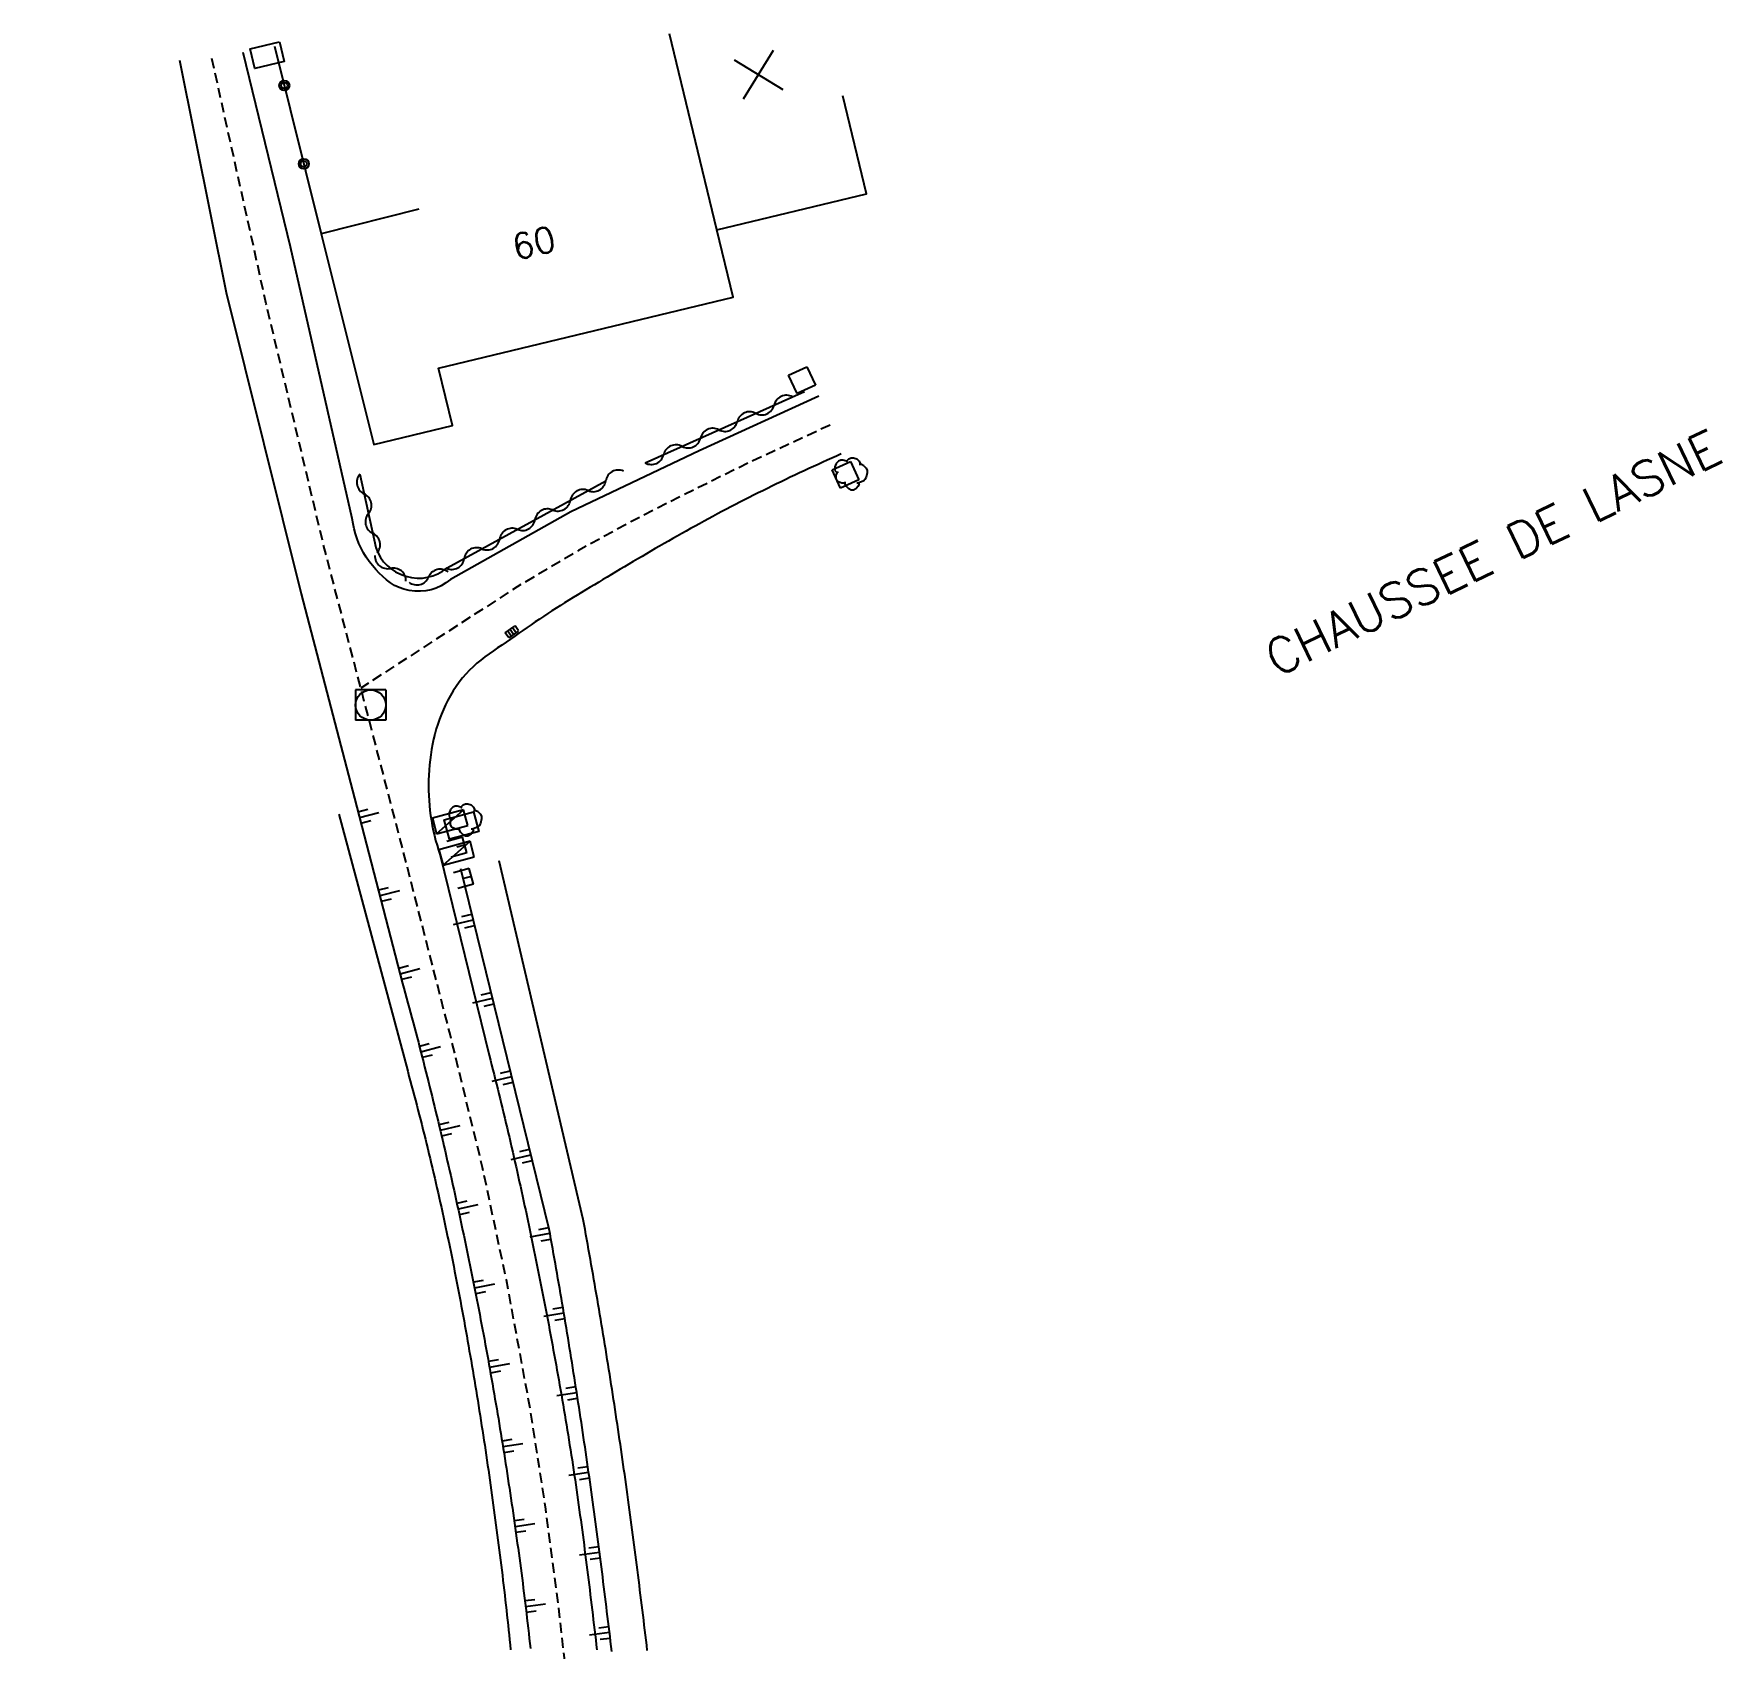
# Model space of a CAD drawing. Header units: millimetres. Extents: x 165003 to 166000, y 157999 to 158715.
# Drawn here: x 165595.6 to 165679.3, y 158635 to 158715 of the extents above; entities that cross this region are included whole.
import ezdxf
from ezdxf.enums import TextEntityAlignment as Align

# ---------------------------------------------------------------- set-up
doc = ezdxf.new("R2010")
doc.units = ezdxf.units.MM
doc.linetypes.add('DASHED', pattern=[0.75, 0.5, -0.25])
doc.layers.get('0').update_dxf_attribs({"linetype": 'CONTINUOUS'})
for name, color, linetype in [('W0001', 6, 'DASHED'), ('W0008', 7, 'CONTINUOUS'), ('W0100', 7, 'CONTINUOUS'), ('W0112', 1, 'DASHED'), ('W0211', 2, 'CONTINUOUS'), ('W0300', 7, 'CONTINUOUS'), ('W0310', 3, 'CONTINUOUS'), ('W0322', 7, 'CONTINUOUS'), ('W0400', 7, 'CONTINUOUS'), ('W0420', 7, 'CONTINUOUS'), ('W0430', 7, 'CONTINUOUS'), ('W0989', 7, 'CONTINUOUS'), ('W0991', 7, 'CONTINUOUS'), ('W1102', 7, 'CONTINUOUS'), ('W1471', 7, 'CONTINUOUS')]:
    doc.layers.add(name, color=color, linetype=linetype)
doc.styles.get("Standard").update_dxf_attribs({"font": 'romans.shx', "width": 0.85})

# ---------------------------------------------------------------- blocks, each defined once
blk = doc.blocks.new('T300')
for p, q in [((-0.8, 0.514), (-0.857, 0.343)), ((-0.857, 0.343), (-0.857, 0.171)), ((-0.857, 0.171), (-0.743, 0.057)), ((-0.686, 0.629), (-0.8, 0.514)), ((-0.8, -0.057), (-0.743, 0.057)), ((-0.743, 0.057), (-0.686, 0.114)), ((-0.571, 0.686), (-0.686, 0.629)), ((-0.457, 0.686), (-0.571, 0.686)), ((-0.286, 0.629), (-0.457, 0.686)), ((-0.286, 0.629), (-0.171, 0.743)), ((-0.229, 0.571), (-0.286, 0.629)), ((-0.171, 0.743), (-0.057, 0.8)), ((-0.057, 0.8), (0.057, 0.8)), ((0.057, 0.8), (0.229, 0.743)), ((0.229, 0.743), (0.343, 0.629)), ((0.343, 0.629), (0.4, 0.514)), ((0.457, 0.457), (0.343, 0.457)), ((0.4, 0.514), (0.4, 0.457)), ((0.571, 0.4), (0.457, 0.457)), ((0.571, 0.4), (0.686, 0.286)), ((0.686, 0.286), (0.743, 0.171)), ((0.743, 0.057), (0.686, -0.171)), ((0.743, 0.171), (0.743, 0.057)), ((-0.8, -0.171), (-0.8, -0.057)), ((-0.8, -0.229), (-0.8, -0.171)), ((-0.743, -0.343), (-0.8, -0.229)), ((-0.686, -0.4), (-0.743, -0.343)), ((-0.514, -0.457), (-0.686, -0.4)), ((-0.4, -0.457), (-0.514, -0.457)), ((-0.4, -0.457), (-0.343, -0.457)), ((-0.343, -0.457), (-0.343, -0.4)), ((-0.343, -0.514), (-0.343, -0.457)), ((-0.286, -0.629), (-0.343, -0.514)), ((-0.171, -0.743), (-0.286, -0.629)), ((-0.057, -0.8), (-0.171, -0.743)), ((0.057, -0.8), (-0.057, -0.8)), ((0.171, -0.743), (0.057, -0.8)), ((0.229, -0.686), (0.171, -0.743)), ((0.286, -0.457), (0.229, -0.457)), ((0.286, -0.629), (0.229, -0.686)), ((0.457, -0.4), (0.286, -0.457)), ((0.343, -0.514), (0.286, -0.629)), ((0.343, -0.514), (0.343, -0.457)), ((0.571, -0.343), (0.457, -0.4)), ((0.629, -0.286), (0.571, -0.343)), ((0.686, -0.171), (0.629, -0.286))]:
    blk.add_line(p, q)
blk = doc.blocks.new('T430')
at = {"flags": 128}
for points in [[(-0.4, 2.1), (0.4, 2.1)], [(-0.4, 2.1), (-0.4, 1.3)], [(-0.4, 1.7), (0, 1.7)], [(-0.4, 1.3), (0.4, 1.3)], [(0.8, 0.8), (-0.8, 0.8)], [(-0.8, 0.8), (-0.8, 0)], [(0.8, 0.8), (-0.8, 0)], [(-0.8, 0), (0.8, 0)], [(0.8, 0), (0.8, 0.8)]]:
    blk.add_lwpolyline(points, dxfattribs=at)
blk = doc.blocks.new('T400')
for p, q in [((-0.15, 0.3), (0.15, 0.3)), ((-0.15, -0.25), (-0.15, 0.3)), ((-0.15, 0.15), (0.15, 0.15)), ((-0.15, 0), (0.15, 0)), ((0.15, 0.3), (0.15, -0.25)), ((-0.15, -0.15), (0.15, -0.15)), ((-0.15, -0.25), (-0.15, -0.3)), ((-0.15, -0.3), (0.15, -0.3)), ((0.15, -0.3), (0.15, -0.25))]:
    blk.add_line(p, q)
blk = doc.blocks.new('T420')
for p, q in [((0.75, 0.75), (-0.75, 0.75)), ((-0.75, 0.75), (-0.75, -0.75)), ((0.75, 0.75), (0.75, -0.75)), ((0.75, -0.75), (-0.75, -0.75))]:
    blk.add_line(p, q)
blk.add_ellipse((0, 0), major_axis=(-0.53, 0.53), ratio=1, start_param=3.926991, end_param=10.210176)
blk = doc.blocks.new('t112o')
at = {"color": 0, "linetype": 'Continuous'}
for p, q in [((-0.5, 0.5), (0.5, 0.5)), ((-0.5, -0.5), (-0.5, 0.5)), ((0.5, 0.5), (0.5, -0.5)), ((0.5, -0.5), (-0.5, -0.5))]:
    blk.add_line(p, q, dxfattribs=at)
blk = doc.blocks.new('t322o')
at = {"color": 0, "linetype": 'Continuous'}
for radius in [0.25, 0.15]:
    blk.add_circle((0, 0), radius, dxfattribs=at)
blk = doc.blocks.new('t310o')
at = {"color": 0, "linetype": 'Continuous'}
for centre, start, end in [((-0.5, 0.375), 216.8699, 323.1304), ((0.5, -0.375), 36.8699, 143.1303)]:
    blk.add_arc(centre, 0.625, start, end, dxfattribs=at)
blk = doc.blocks.new('t991o')
at = {"color": 0, "linetype": 'Continuous'}
for p, q in [((-1, 1), (1, -1)), ((-1, -1), (1, 1))]:
    blk.add_line(p, q, dxfattribs=at)
blk = doc.blocks.new('t211o')
at = {"color": 0, "linetype": 'Continuous'}
for p, q in [((0, 1), (0, 0)), ((-0.289, 0.5), (-0.289, 0)), ((0.289, 0.5), (0.289, 0))]:
    blk.add_line(p, q, dxfattribs=at)
blk = doc.blocks.new('T1471')
at = {"color": 0, "linetype": 'Continuous', "flags": 128}
blk.add_lwpolyline([(-0.75, -0.5), (-0.75, 0.5), (0.75, 0.5), (0.75, -0.5), (-0.75, -0.5)], dxfattribs=at)

msp = doc.modelspace()

# ---------------------------------------------------------------- linework, layer by layer
at = {"layer": 'W0001', "flags": 128}
for points in [[(165511.949, 158355.497), (165533.375, 158372.094), (165541.05, 158378.048), (165544.434, 158380.84), (165546.82, 158383.456), (165548.547, 158385.877), (165550.641, 158389.989), (165552.005, 158393.648), (165553.377, 158397.184), (165555.559, 158402.796), (165558.703, 158410.819), (165564.229, 158424.984), (165571, 158442.304), (165573.877, 158449.374), (165576.168, 158454.572), (165578.47, 158459.486), (165581.186, 158464.77), (165584.439, 158470.597), (165587.298, 158475.535), (165590.197, 158481.268), (165592.209, 158484.43), (165594.531, 158491.537), (165597.731, 158499.619), (165600.385, 158506.27), (165602.594, 158511.84), (165605.927, 158520.303), (165608.45, 158526.787), (165611.548, 158535.548), (165614.036, 158543.438), (165616.787, 158553.045), (165618.861, 158561.561), (165620.409, 158569.347), (165621.592, 158576.759), (165622.465, 158584.102), (165623.07, 158592.245), (165623.331, 158599.13), (165623.419, 158605.56), (165623.373, 158612.004), (165623.143, 158619.089), (165622.695, 158626.214), (165622.2, 158631.931), (165621.651, 158636.829), (165620.983, 158641.905), (165620.211, 158646.884), (165619.034, 158653.267), (165617.851, 158658.835), (165616.225, 158665.518), (165613.565, 158675.904), (165609.961, 158689.729), (165607.132, 158701.652), (165604.417, 158713.914)], [(165635.074, 158695.639), (165631.042, 158693.776), (165627.557, 158692.05), (165625.2, 158690.847), (165622.609, 158689.423), (165619.565, 158687.621), (165611.818, 158682.606)]]:
    msp.add_lwpolyline(points, dxfattribs=at)
at = {"layer": 'W0008', "flags": 128}
for points in [[(165602.839, 158713.723), (165605.148, 158702.207), (165608.856, 158687.275), (165611.498, 158677.139), (165613.89, 158667.965), (165613.957, 158667.722), (165614.023, 158667.479), (165614.089, 158667.236), (165614.154, 158666.993), (165614.22, 158666.75), (165614.285, 158666.506), (165614.35, 158666.263), (165614.414, 158666.02), (165614.478, 158665.776), (165614.542, 158665.533), (165614.606, 158665.289), (165614.669, 158665.045), (165614.732, 158664.801), (165614.795, 158664.558), (165614.858, 158664.314), (165614.92, 158664.07), (165614.982, 158663.826), (165615.044, 158663.581), (165615.105, 158663.337), (165615.166, 158663.093), (165615.227, 158662.849), (165615.287, 158662.604), (165615.347, 158662.36), (165615.407, 158662.115), (165615.467, 158661.871), (165615.526, 158661.626), (165615.585, 158661.381), (165615.644, 158661.136), (165615.703, 158660.892), (165615.761, 158660.647), (165615.819, 158660.402), (165615.876, 158660.157), (165615.934, 158659.911), (165615.991, 158659.666), (165616.048, 158659.421), (165616.104, 158659.176), (165616.16, 158658.93), (165616.216, 158658.685), (165616.272, 158658.439), (165616.327, 158658.193), (165616.382, 158657.948), (165616.437, 158657.702), (165616.491, 158657.456), (165616.546, 158657.21), (165616.6, 158656.964), (165616.653, 158656.718), (165616.707, 158656.472), (165616.76, 158656.226), (165616.812, 158655.98), (165616.865, 158655.733), (165616.917, 158655.487), (165616.969, 158655.241), (165617.02, 158654.994), (165617.072, 158654.748), (165617.123, 158654.501), (165617.174, 158654.254), (165617.224, 158654.007), (165617.274, 158653.761), (165617.324, 158653.514), (165617.373, 158653.269), (165617.422, 158653.024), (165617.471, 158652.779), (165617.519, 158652.534), (165617.567, 158652.288), (165617.615, 158652.043), (165617.662, 158651.798), (165617.709, 158651.553), (165617.756, 158651.307), (165617.803, 158651.062), (165617.849, 158650.816), (165617.895, 158650.571), (165617.941, 158650.325), (165617.986, 158650.08), (165618.031, 158649.834), (165618.076, 158649.589), (165618.121, 158649.343), (165618.165, 158649.097), (165618.209, 158648.851), (165618.253, 158648.605), (165618.296, 158648.359), (165618.339, 158648.113), (165618.382, 158647.867), (165618.425, 158647.621), (165618.467, 158647.375), (165618.509, 158647.129), (165618.551, 158646.883), (165618.592, 158646.637), (165618.633, 158646.39), (165618.674, 158646.144), (165618.715, 158645.898), (165618.755, 158645.651), (165618.795, 158645.405), (165618.835, 158645.158), (165618.875, 158644.912), (165618.914, 158644.665), (165618.953, 158644.418), (165618.991, 158644.172), (165619.03, 158643.925), (165619.068, 158643.678), (165619.106, 158643.431), (165619.143, 158643.184), (165619.181, 158642.938), (165619.218, 158642.691), (165619.255, 158642.444), (165619.291, 158642.197), (165619.327, 158641.949), (165619.363, 158641.702), (165619.399, 158641.455), (165619.434, 158641.208), (165619.47, 158640.961), (165619.505, 158640.713), (165619.539, 158640.466), (165619.574, 158640.218), (165619.608, 158639.971), (165619.641, 158639.723), (165619.675, 158639.476), (165619.708, 158639.228), (165619.741, 158638.981), (165619.774, 158638.733), (165619.807, 158638.484), (165619.839, 158638.236), (165619.871, 158637.987), (165619.902, 158637.739), (165619.933, 158637.49), (165619.963, 158637.241), (165619.994, 158636.993), (165620.023, 158636.744), (165620.053, 158636.495), (165620.082, 158636.246), (165620.111, 158635.997), (165620.139, 158635.748), (165620.167, 158635.499), (165620.195, 158635.25), (165620.222, 158635.001)], [(165634.521, 158697.07), (165628.581, 158694.359), (165622.225, 158691.34), (165616.267, 158687.982), (165616.036, 158687.813), (165615.798, 158687.674), (165615.553, 158687.563), (165615.3, 158687.481), (165615.039, 158687.429), (165614.771, 158687.405), (165614.495, 158687.411), (165614.211, 158687.446), (165613.956, 158687.505), (165613.719, 158687.589), (165613.496, 158687.695), (165613.288, 158687.822), (165613.092, 158687.967), (165612.906, 158688.127), (165612.729, 158688.3), (165612.559, 158688.485), (165612.395, 158688.677), (165612.234, 158688.883), (165612.087, 158689.096), (165611.952, 158689.314), (165611.832, 158689.538), (165611.725, 158689.767), (165611.632, 158690.003), (165611.553, 158690.244), (165611.487, 158690.492), (165611.434, 158690.745), (165611.395, 158691.004), (165608.328, 158704.473), (165605.996, 158714.105)], [(165635.627, 158694.209), (165635.396, 158694.107), (165635.165, 158694.004), (165634.934, 158693.901), (165634.704, 158693.797), (165634.474, 158693.693), (165634.244, 158693.587), (165634.014, 158693.482), (165633.785, 158693.375), (165633.556, 158693.268), (165633.327, 158693.16), (165633.099, 158693.052), (165632.871, 158692.943), (165632.643, 158692.834), (165632.416, 158692.723), (165632.189, 158692.612), (165631.962, 158692.501), (165631.735, 158692.389), (165631.509, 158692.276), (165631.283, 158692.163), (165631.058, 158692.048), (165630.832, 158691.934), (165630.607, 158691.818), (165630.383, 158691.702), (165630.158, 158691.586), (165629.935, 158691.469), (165629.712, 158691.351), (165629.489, 158691.233), (165629.267, 158691.114), (165629.045, 158690.994), (165628.824, 158690.874), (165628.603, 158690.753), (165628.382, 158690.632), (165628.161, 158690.51), (165627.941, 158690.387), (165627.721, 158690.264), (165627.502, 158690.141), (165627.282, 158690.016), (165627.063, 158689.892), (165626.845, 158689.767), (165626.626, 158689.641), (165626.408, 158689.515), (165626.19, 158689.388), (165625.972, 158689.262), (165625.755, 158689.134), (165625.537, 158689.007), (165625.32, 158688.878), (165625.103, 158688.75), (165624.887, 158688.621), (165624.67, 158688.492), (165624.454, 158688.363), (165624.242, 158688.236), (165624.03, 158688.109), (165623.817, 158687.982), (165623.605, 158687.855), (165623.393, 158687.728), (165623.181, 158687.6), (165622.97, 158687.473), (165622.758, 158687.344), (165622.547, 158687.216), (165622.336, 158687.086), (165622.126, 158686.957), (165621.916, 158686.826), (165621.707, 158686.695), (165621.498, 158686.562), (165621.29, 158686.429), (165621.082, 158686.295), (165620.876, 158686.159), (165620.67, 158686.022), (165620.464, 158685.884), (165620.26, 158685.745), (165620.057, 158685.604), (165619.854, 158685.462), (165619.653, 158685.318), (165619.444, 158685.17), (165619.234, 158685.025), (165619.022, 158684.881), (165618.809, 158684.738), (165618.597, 158684.595), (165618.386, 158684.45), (165618.177, 158684.302), (165617.971, 158684.15), (165617.77, 158683.994), (165617.573, 158683.832), (165617.381, 158683.663), (165617.196, 158683.486), (165617.019, 158683.3), (165616.85, 158683.104), (165616.69, 158682.897), (165616.537, 158682.68), (165616.394, 158682.46), (165616.26, 158682.236), (165616.135, 158682.008), (165616.018, 158681.778), (165615.909, 158681.544), (165615.809, 158681.307), (165615.717, 158681.066), (165615.632, 158680.823), (165615.556, 158680.577), (165615.486, 158680.327), (165615.425, 158680.075), (165615.37, 158679.82), (165615.323, 158679.562), (165615.283, 158679.301), (165615.25, 158679.047), (165615.223, 158678.793), (165615.202, 158678.54), (165615.187, 158678.288), (165615.177, 158678.036), (165615.174, 158677.784), (165615.177, 158677.533), (165615.185, 158677.283), (165615.199, 158677.033), (165615.22, 158676.784), (165615.246, 158676.535), (165615.278, 158676.287), (165615.316, 158676.039), (165615.36, 158675.792), (165615.409, 158675.546), (165615.465, 158675.3), (165615.527, 158675.054), (165615.594, 158674.81), (165615.668, 158674.565), (165615.747, 158674.321), (165618.176, 158664.404), (165618.238, 158664.164), (165618.299, 158663.925), (165618.36, 158663.685), (165618.42, 158663.445), (165618.48, 158663.206), (165618.54, 158662.966), (165618.6, 158662.726), (165618.659, 158662.486), (165618.718, 158662.246), (165618.777, 158662.005), (165618.835, 158661.765), (165618.893, 158661.525), (165618.951, 158661.285), (165619.008, 158661.044), (165619.065, 158660.804), (165619.122, 158660.563), (165619.179, 158660.322), (165619.235, 158660.082), (165619.291, 158659.841), (165619.346, 158659.6), (165619.402, 158659.359), (165619.457, 158659.118), (165619.511, 158658.877), (165619.566, 158658.636), (165619.62, 158658.395), (165619.673, 158658.153), (165619.727, 158657.912), (165619.78, 158657.671), (165619.833, 158657.429), (165619.885, 158657.187), (165619.937, 158656.946), (165619.989, 158656.704), (165620.041, 158656.462), (165620.092, 158656.22), (165620.143, 158655.978), (165620.194, 158655.736), (165620.245, 158655.49), (165620.296, 158655.243), (165620.347, 158654.996), (165620.398, 158654.75), (165620.448, 158654.503), (165620.498, 158654.256), (165620.548, 158654.009), (165620.598, 158653.762), (165620.647, 158653.515), (165620.697, 158653.268), (165620.746, 158653.021), (165620.794, 158652.774), (165620.843, 158652.527), (165620.891, 158652.28), (165620.939, 158652.032), (165620.987, 158651.785), (165621.034, 158651.538), (165621.081, 158651.29), (165621.128, 158651.043), (165621.175, 158650.795), (165621.221, 158650.548), (165621.267, 158650.3), (165621.313, 158650.052), (165621.358, 158649.805), (165621.404, 158649.557), (165621.448, 158649.309), (165621.493, 158649.061), (165621.538, 158648.813), (165621.582, 158648.565), (165621.625, 158648.317), (165621.669, 158648.069), (165621.712, 158647.821), (165621.755, 158647.573), (165621.798, 158647.325), (165621.84, 158647.076), (165621.882, 158646.828), (165621.924, 158646.58), (165621.965, 158646.331), (165622.006, 158646.083), (165622.047, 158645.834), (165622.087, 158645.585), (165622.127, 158645.337), (165622.167, 158645.088), (165622.207, 158644.839), (165622.245, 158644.592), (165622.284, 158644.345), (165622.322, 158644.098), (165622.359, 158643.851), (165622.396, 158643.603), (165622.433, 158643.356), (165622.469, 158643.109), (165622.505, 158642.861), (165622.541, 158642.614), (165622.576, 158642.366), (165622.611, 158642.119), (165622.645, 158641.871), (165622.679, 158641.623), (165622.713, 158641.376), (165622.747, 158641.128), (165622.78, 158640.88), (165622.813, 158640.632), (165622.846, 158640.385), (165622.878, 158640.137), (165622.91, 158639.889), (165622.942, 158639.641), (165622.974, 158639.393), (165623.005, 158639.145), (165623.037, 158638.897), (165623.068, 158638.649), (165623.098, 158638.401), (165623.129, 158638.153), (165623.16, 158637.904), (165623.19, 158637.656), (165623.22, 158637.408), (165623.25, 158637.16), (165623.28, 158636.912), (165623.31, 158636.664), (165623.339, 158636.415), (165623.369, 158636.167), (165623.398, 158635.919), (165623.428, 158635.67), (165623.457, 158635.422), (165623.486, 158635.174), (165623.515, 158634.926)]]:
    msp.add_lwpolyline(points, dxfattribs=at)
at = {"layer": 'W0100', "flags": 128}
msp.add_lwpolyline([(165614.701, 158706.339), (165609.85, 158705.127), (165612.461, 158694.673), (165616.361, 158695.613), (165615.674, 158698.467), (165630.263, 158701.981), (165629.459, 158705.315), (165636.87, 158707.101), (165635.7, 158711.962)], dxfattribs=at)
at = {"layer": 'W0211', "flags": 128}
for points in [[(165610.728, 158676.36), (165614.141, 158663.615), (165614.206, 158663.375), (165614.271, 158663.135), (165614.336, 158662.895), (165614.4, 158662.655), (165614.463, 158662.415), (165614.527, 158662.174), (165614.589, 158661.934), (165614.652, 158661.693), (165614.714, 158661.452), (165614.775, 158661.211), (165614.836, 158660.97), (165614.897, 158660.729), (165614.957, 158660.488), (165615.017, 158660.247), (165615.076, 158660.006), (165615.135, 158659.764), (165615.194, 158659.523), (165615.252, 158659.281), (165615.309, 158659.039), (165615.367, 158658.797), (165615.423, 158658.555), (165615.48, 158658.313), (165615.536, 158658.071), (165615.591, 158657.829), (165615.646, 158657.586), (165615.701, 158657.344), (165615.755, 158657.101), (165615.809, 158656.859), (165615.862, 158656.616), (165615.915, 158656.373), (165615.967, 158656.13), (165616.019, 158655.887), (165616.071, 158655.644), (165616.122, 158655.401), (165616.173, 158655.157), (165616.223, 158654.914), (165616.273, 158654.67), (165616.322, 158654.426), (165616.371, 158654.183), (165616.42, 158653.939), (165616.468, 158653.695), (165616.515, 158653.451), (165616.563, 158653.205), (165616.61, 158652.959), (165616.657, 158652.713), (165616.704, 158652.468), (165616.75, 158652.222), (165616.796, 158651.976), (165616.842, 158651.73), (165616.887, 158651.484), (165616.932, 158651.238), (165616.976, 158650.991), (165617.021, 158650.745), (165617.065, 158650.499), (165617.109, 158650.253), (165617.152, 158650.006), (165617.195, 158649.76), (165617.238, 158649.513), (165617.28, 158649.267), (165617.322, 158649.02), (165617.364, 158648.774), (165617.406, 158648.527), (165617.447, 158648.28), (165617.488, 158648.034), (165617.528, 158647.787), (165617.569, 158647.54), (165617.609, 158647.293), (165617.648, 158647.046), (165617.688, 158646.799), (165617.727, 158646.552), (165617.766, 158646.305), (165617.804, 158646.058), (165617.843, 158645.811), (165617.881, 158645.564), (165617.918, 158645.316), (165617.956, 158645.069), (165617.993, 158644.822), (165618.03, 158644.574), (165618.066, 158644.327), (165618.102, 158644.079), (165618.138, 158643.832), (165618.174, 158643.584), (165618.209, 158643.337), (165618.245, 158643.089), (165618.279, 158642.841), (165618.314, 158642.594), (165618.348, 158642.346), (165618.382, 158642.098), (165618.416, 158641.85), (165618.45, 158641.602), (165618.483, 158641.354), (165618.516, 158641.107), (165618.549, 158640.858), (165618.581, 158640.61), (165618.614, 158640.362), (165618.645, 158640.114), (165618.677, 158639.866), (165618.709, 158639.618), (165618.74, 158639.37), (165618.771, 158639.121), (165618.801, 158638.873), (165618.832, 158638.625), (165618.862, 158638.376), (165618.892, 158638.13), (165618.921, 158637.884), (165618.949, 158637.638), (165618.978, 158637.392), (165619.005, 158637.146), (165619.033, 158636.9), (165619.06, 158636.653), (165619.086, 158636.407), (165619.113, 158636.161), (165619.138, 158635.914), (165619.164, 158635.668), (165619.189, 158635.422), (165619.213, 158635.175), (165619.238, 158634.929)], [(165624.255, 158634.848), (165624.226, 158635.095), (165624.196, 158635.342), (165624.167, 158635.588), (165624.137, 158635.835), (165624.107, 158636.082), (165624.077, 158636.329), (165624.047, 158636.576), (165624.017, 158636.823), (165623.986, 158637.07), (165623.956, 158637.317), (165623.925, 158637.564), (165623.895, 158637.81), (165623.864, 158638.057), (165623.834, 158638.305), (165623.803, 158638.552), (165623.771, 158638.799), (165623.74, 158639.046), (165623.708, 158639.294), (165623.677, 158639.541), (165623.645, 158639.788), (165623.613, 158640.035), (165623.58, 158640.282), (165623.548, 158640.529), (165623.515, 158640.776), (165623.482, 158641.023), (165623.449, 158641.27), (165623.416, 158641.517), (165623.382, 158641.764), (165623.348, 158642.011), (165623.314, 158642.258), (165623.28, 158642.505), (165623.246, 158642.752), (165623.212, 158642.998), (165623.177, 158643.245), (165623.142, 158643.492), (165623.107, 158643.738), (165623.072, 158643.985), (165623.036, 158644.232), (165623.001, 158644.478), (165622.965, 158644.725), (165622.929, 158644.971), (165622.892, 158645.218), (165622.856, 158645.464), (165622.819, 158645.711), (165622.783, 158645.957), (165622.746, 158646.204), (165622.708, 158646.45), (165622.671, 158646.696), (165622.633, 158646.943), (165622.596, 158647.189), (165622.558, 158647.435), (165622.519, 158647.681), (165622.481, 158647.927), (165622.442, 158648.174), (165622.404, 158648.42), (165622.365, 158648.666), (165622.326, 158648.912), (165622.286, 158649.158), (165622.247, 158649.404), (165622.207, 158649.65), (165622.167, 158649.896), (165622.127, 158650.142), (165622.086, 158650.388), (165622.046, 158650.633), (165622.005, 158650.879), (165621.964, 158651.125), (165621.923, 158651.371), (165621.882, 158651.617), (165621.84, 158651.862), (165621.799, 158652.108), (165621.757, 158652.354), (165621.715, 158652.599), (165621.672, 158652.845), (165621.63, 158653.09), (165621.587, 158653.336), (165621.545, 158653.581), (165621.501, 158653.827), (165621.458, 158654.072), (165621.415, 158654.318), (165621.371, 158654.563), (165621.327, 158654.808), (165621.283, 158655.054), (165621.239, 158655.299), (165621.195, 158655.544), (165621.15, 158655.789), (165616.768, 158673.644)], [(165626.015, 158634.906), (165625.985, 158635.155), (165625.955, 158635.404), (165625.926, 158635.653), (165625.896, 158635.902), (165625.866, 158636.151), (165625.835, 158636.4), (165625.805, 158636.649), (165625.775, 158636.898), (165625.744, 158637.147), (165625.714, 158637.395), (165625.683, 158637.644), (165625.652, 158637.893), (165625.621, 158638.142), (165625.59, 158638.391), (165625.559, 158638.64), (165625.528, 158638.889), (165625.496, 158639.138), (165625.465, 158639.387), (165625.433, 158639.637), (165625.401, 158639.886), (165625.368, 158640.135), (165625.336, 158640.384), (165625.303, 158640.632), (165625.27, 158640.881), (165625.237, 158641.13), (165625.204, 158641.379), (165625.17, 158641.628), (165625.136, 158641.877), (165625.102, 158642.125), (165625.068, 158642.374), (165625.034, 158642.623), (165624.999, 158642.872), (165624.965, 158643.12), (165624.93, 158643.369), (165624.895, 158643.617), (165624.859, 158643.866), (165624.824, 158644.114), (165624.788, 158644.363), (165624.752, 158644.611), (165624.716, 158644.86), (165624.68, 158645.108), (165624.643, 158645.356), (165624.606, 158645.605), (165624.57, 158645.853), (165624.532, 158646.101), (165624.495, 158646.35), (165624.458, 158646.598), (165624.42, 158646.846), (165624.382, 158647.094), (165624.344, 158647.342), (165624.305, 158647.59), (165624.267, 158647.838), (165624.228, 158648.086), (165624.189, 158648.334), (165624.15, 158648.582), (165624.111, 158648.83), (165624.071, 158649.078), (165624.032, 158649.326), (165623.992, 158649.574), (165623.952, 158649.822), (165623.911, 158650.069), (165623.871, 158650.317), (165623.83, 158650.565), (165623.789, 158650.813), (165623.748, 158651.06), (165623.707, 158651.308), (165623.665, 158651.555), (165623.624, 158651.803), (165623.582, 158652.05), (165623.54, 158652.298), (165623.497, 158652.545), (165623.455, 158652.793), (165623.412, 158653.04), (165623.369, 158653.288), (165623.326, 158653.535), (165623.283, 158653.782), (165623.239, 158654.03), (165623.196, 158654.277), (165623.152, 158654.524), (165623.108, 158654.771), (165623.063, 158655.018), (165623.019, 158655.266), (165622.974, 158655.513), (165622.929, 158655.76), (165622.884, 158656.007), (165622.839, 158656.254), (165618.668, 158674.047)]]:
    msp.add_lwpolyline(points, dxfattribs=at)
at = {"layer": 'W0310', "flags": 128}
for points in [[(165625.911, 158693.765), (165633.798, 158697.304)], [(165611.771, 158693.208), (165612.563, 158689.577), (165612.668, 158689.316), (165612.797, 158689.078), (165612.948, 158688.865), (165613.123, 158688.675), (165613.32, 158688.51), (165613.54, 158688.369), (165613.783, 158688.251), (165614.05, 158688.158), (165614.329, 158688.092), (165614.603, 158688.06), (165614.869, 158688.06), (165615.129, 158688.094), (165615.383, 158688.161), (165615.63, 158688.261), (165615.87, 158688.395), (165616.104, 158688.562), (165623.96, 158692.879)]]:
    msp.add_lwpolyline(points, dxfattribs=at)
at = {"layer": 'W0322', "flags": 128}
msp.add_lwpolyline([(165607.548, 158714.414), (165609.85, 158705.128)], dxfattribs=at)
at = {"layer": 'W1102', "flags": 128}
msp.add_lwpolyline([(165629.459, 158705.315), (165627.118, 158715.037)], dxfattribs=at)

# ---------------------------------------------------------------- block references
at = {"layer": 'W0112'}
for p, rotation in [((165633.681, 158697.87), 294.6548500688049), ((165635.836, 158693.173), 114.6548500685117)]:
    msp.add_blockref('t112o', p, dxfattribs=dict(at, rotation=rotation))
at = {"layer": 'W0211'}
for p, rotation in [((165611.751, 158676.171), 284.6133827490266), ((165612.76, 158672.301), 284.6133827490266), ((165617.387, 158671.121), 103.7886140600271), ((165613.769, 158668.43), 284.6133827490266), ((165618.341, 158667.236), 103.7886140600271), ((165614.794, 158664.564), 284.439608928471), ((165619.294, 158663.351), 103.7886140600271), ((165615.753, 158660.68), 283.3667260280551), ((165620.248, 158659.467), 103.7886140600271), ((165616.64, 158656.78), 282.2938431390808), ((165621.188, 158655.579), 100.3105334957834), ((165617.454, 158652.864), 281.2187122835711), ((165621.878, 158651.639), 99.58610721798328), ((165618.194, 158648.933), 280.1454418107041), ((165622.518, 158647.691), 98.86139842564062), ((165618.862, 158644.989), 279.1031582260136), ((165623.108, 158643.735), 98.09134503771213), ((165619.459, 158641.034), 278.0925647437397), ((165623.647, 158639.771), 97.3667856809113), ((165619.984, 158637.069), 276.9194897917077), ((165624.141, 158635.802), 96.88426153738844)]:
    msp.add_blockref('t211o', p, dxfattribs=dict(at, rotation=rotation))
at = {"layer": 'W0300'}
for p in [(165636.168, 158693.222), (165617.057, 158676.068)]:
    msp.add_blockref('T300', p, dxfattribs=at)
at = {"layer": 'W0310'}
for p, rotation in [((165632.298, 158696.631), 24.16101905871454), ((165630.473, 158695.812), 24.16101905871454), ((165628.648, 158694.993), 24.16101905871454), ((165626.823, 158694.175), 24.16101905871454), ((165623.955, 158692.876), 28.79152815963261), ((165611.984, 158692.231), 282.3084137942302), ((165622.202, 158691.913), 28.79152815963261), ((165612.41, 158690.277), 282.3084137942302), ((165620.449, 158690.95), 28.79152815963261), ((165618.697, 158689.987), 28.79152815963261), ((165613.285, 158688.539), 320.0445641758871), ((165616.944, 158689.023), 28.79152815963261), ((165615.177, 158688.107), 14.82123390621159)]:
    msp.add_blockref('t310o', p, dxfattribs=dict(at, rotation=rotation))
at = {"layer": 'W0322', "rotation": 283.9230538760526}
for p in [(165608.029, 158712.473), (165608.992, 158708.59)]:
    msp.add_blockref('t322o', p, dxfattribs=at)
at = {"layer": 'W0400', "rotation": 125.3230562859189}
msp.add_blockref('T400', (165619.305, 158685.385), dxfattribs=at)
at = {"layer": 'W0420'}
msp.add_blockref('T420', (165612.306, 158681.763), dxfattribs=at)
at = {"layer": 'W0430'}
for p, rotation in [((165616.14, 158676.359), 194.8910489727306), ((165616.46, 158674.804), 195.3595975966454)]:
    msp.add_blockref('T430', p, dxfattribs=dict(at, rotation=rotation))
at = {"layer": 'W0991', "rotation": 13.54371237310469}
msp.add_blockref('t991o', (165631.526, 158713.013), dxfattribs=at)
at = {"layer": 'W1471'}
for p, rotation in [((165607.175, 158713.978), 193.6097087281898), ((165616.808, 158675.785), 194.9752207636635)]:
    msp.add_blockref('T1471', p, dxfattribs=dict(at, rotation=rotation))

# ---------------------------------------------------------------- texts
at = {"layer": 'W0989'}
msp.add_text('CHAUSSEE DE LASNE', height=1.75, rotation=25.83773, dxfattribs=at).set_placement((165667.927, 158689.309), align=Align.MIDDLE)
at = {"layer": 'W0991'}
msp.add_text('60', height=1.25, rotation=13.54371, dxfattribs=at).set_placement((165620.387, 158704.669), align=Align.MIDDLE)

doc.saveas('drawing.dxf')
